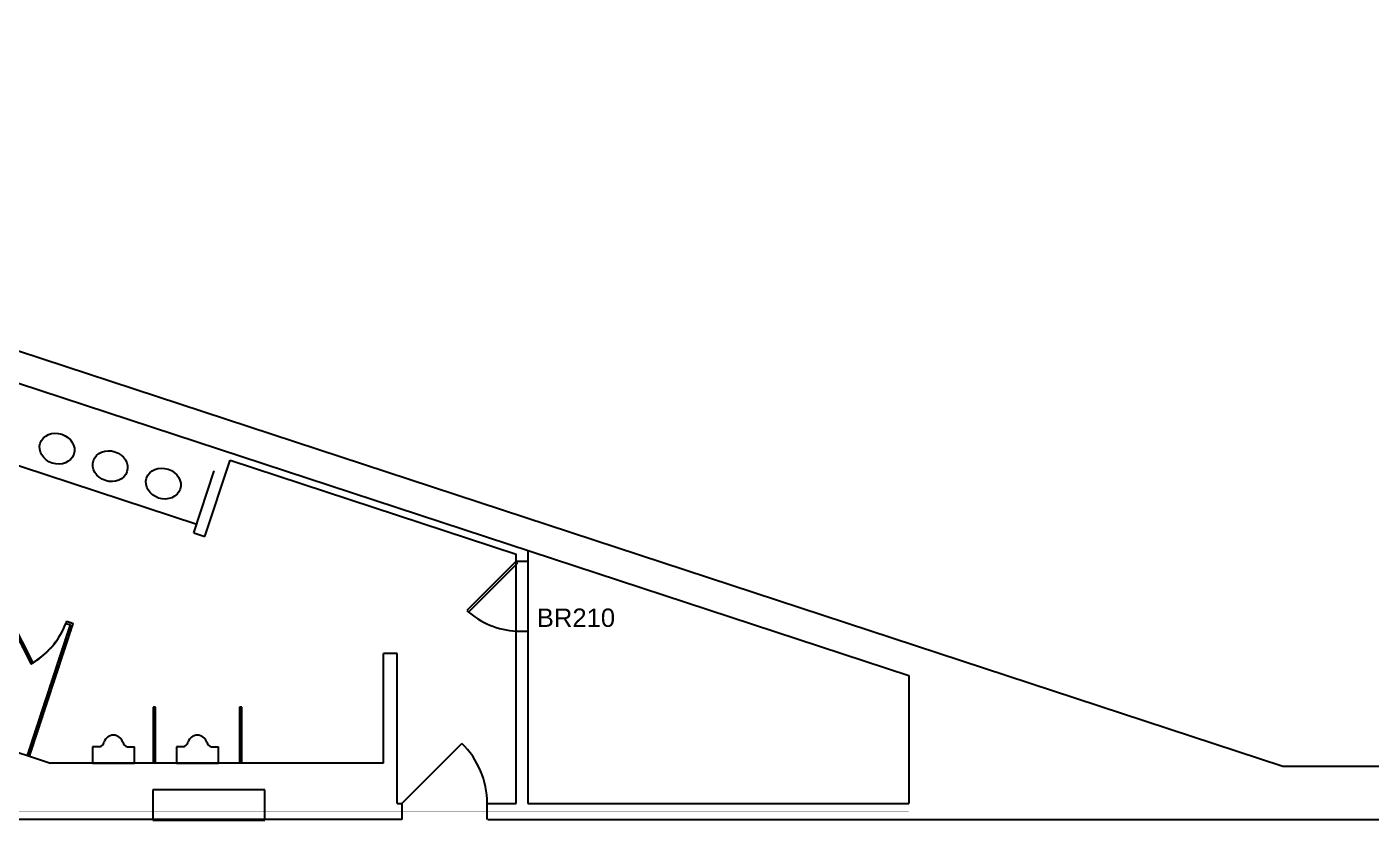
# Model space of a CAD drawing. Extents: x 0 to 6337, y 3987 to 5634.
# Drawn here: x 847 to 1423, y 4880 to 5220 of the extents above; entities that cross this region are included whole.
import ezdxf

# ---------------------------------------------------------------- set-up
doc = ezdxf.new("R2010")
doc.units = 0
doc.header["$MEASUREMENT"] = 0
doc.linetypes.add('SHORT_DASHES', pattern=[0.375, 0.25, -0.125])
doc.layers.get('0').update_dxf_attribs({"linetype": 'CONTINUOUS'})
for name, color, linetype in [('01A_BASE_PLAN', 7, 'CONTINUOUS'), ('NA-FLOOR', 7, 'CONTINUOUS'), ('REGION', 7, 'CONTINUOUS'), ('REGION_NUM', 7, 'CONTINUOUS')]:
    doc.layers.add(name, color=color, linetype=linetype)
doc.styles.add('ARIAL', font='ARIAL', dxfattribs={"height": 0.2})

# ---------------------------------------------------------------- blocks, each defined once
blk = doc.blocks.new('ZZUNIT_CIRCLE')
at = {"color": 0, "linetype": 'ByBlock'}
blk.add_circle((0, 0), 1, dxfattribs=at)

msp = doc.modelspace()

# ---------------------------------------------------------------- linework, layer by layer
at = {"layer": '01A_BASE_PLAN', "color": 250, "linetype": 'Continuous'}
for p, q in [((420.12, 5219.96), (1385.26, 4902.93)), ((792.16, 5083.81), (1224.75, 4941.71)), ((781.7, 5051.98), (919.46, 5006.73)), ((922.96, 5001.37), (933.73, 5034.15)), ((933.73, 5034.15), (1056.48, 4993.82)), ((918.21, 5002.93), (926.95, 5029.53)), ((926.94, 5029.54), (926.95, 5029.53)), ((918.21, 5002.93), (922.96, 5001.37)), ((1056.48, 4886.93), (1056.48, 4993.82)), ((1061.48, 4995.34), (1061.48, 4886.93)), ((1056.48, 4990.82), (1035.27, 4969.61)), ((1035.98, 4968.9), (1057.19, 4990.12)), ((1056.48, 4990.82), (1061.48, 4990.82)), ((1057.19, 4990.12), (1056.48, 4990.82)), ((834.86, 4973.47), (848.39, 4946.7)), ((849.28, 4947.15), (835.75, 4973.92)), ((1035.27, 4969.61), (1035.98, 4968.9)), ((846.85, 4907.43), (865.26, 4963.49)), ((847.8, 4907.12), (866.52, 4964.12)), ((863.67, 4965.06), (863.36, 4964.11)), ((863.36, 4964.11), (865.26, 4963.49)), ((863.67, 4965.06), (866.52, 4964.12)), ((1056.48, 4960.82), (1061.48, 4960.82)), ((848.39, 4946.7), (849.28, 4947.15)), ((999.48, 4904.17), (999.48, 4951.17)), ((1005.48, 4951.17), (999.48, 4951.17)), ((1005.48, 4886.93), (1005.48, 4951.17)), ((745.19, 4940.82), (856.79, 4904.17)), ((1224.75, 4941.71), (1224.75, 4886.93)), ((901.73, 4928.17), (900.73, 4928.17)), ((900.73, 4928.17), (900.73, 4904.17)), ((901.73, 4904.17), (901.73, 4928.17)), ((938.73, 4928.17), (937.73, 4928.17)), ((937.73, 4928.17), (937.73, 4904.17)), ((938.73, 4904.17), (938.73, 4928.17)), ((1007.48, 4886.93), (1033.19, 4912.64)), ((874.73, 4911.17), (874.73, 4904.17)), ((877.73, 4911.17), (874.73, 4911.17)), ((889.73, 4911.17), (892.73, 4911.17)), ((892.73, 4904.17), (892.73, 4911.17)), ((910.73, 4911.17), (910.73, 4904.17)), ((913.73, 4911.17), (910.73, 4911.17)), ((925.73, 4911.17), (928.73, 4911.17)), ((928.73, 4904.17), (928.73, 4911.17)), ((999.48, 4904.17), (856.79, 4904.17)), ((874.73, 4904.17), (892.73, 4904.17)), ((910.73, 4904.17), (928.73, 4904.17)), ((1385.26, 4902.93), (1488.41, 4902.93)), ((948.61, 4892.73), (900.61, 4892.73)), ((900.61, 4892.73), (900.61, 4879.73)), ((948.61, 4879.73), (948.61, 4892.73)), ((1005.48, 4886.93), (1007.48, 4886.93)), ((1007.48, 4886.93), (1007.48, 4879.93)), ((1043.98, 4886.93), (1056.48, 4886.93)), ((1043.98, 4879.93), (1043.98, 4886.93)), ((1061.48, 4886.93), (1224.75, 4886.93)), ((1007.48, 4879.93), (740.12, 4879.93)), ((900.61, 4879.73), (948.61, 4879.73)), ((1480.93, 4879.91), (1044.3, 4879.91))]:
    msp.add_line(p, q, dxfattribs=at)
at = {"layer": '01A_BASE_PLAN', "color": 250, "linetype": 'SHORT_DASHES'}
for p, q in [((834.86, 4973.47), (848.39, 4946.7)), ((849.28, 4947.15), (835.75, 4973.92)), ((846.85, 4907.43), (865.26, 4963.49)), ((847.8, 4907.12), (866.52, 4964.12)), ((863.67, 4965.06), (863.36, 4964.11)), ((863.36, 4964.11), (865.26, 4963.49)), ((863.67, 4965.06), (866.52, 4964.12)), ((848.39, 4946.7), (849.28, 4947.15)), ((901.73, 4928.17), (900.73, 4928.17)), ((900.73, 4928.17), (900.73, 4904.17)), ((901.73, 4904.17), (901.73, 4928.17)), ((938.73, 4928.17), (937.73, 4928.17)), ((937.73, 4928.17), (937.73, 4904.17)), ((938.73, 4904.17), (938.73, 4928.17))]:
    msp.add_line(p, q, dxfattribs=at)
at = {"layer": '01A_BASE_PLAN', "color": 250, "linetype": 'Continuous'}
for centre, radius, start, end in [((1058.35, 4995.32), 34.55, 228.09256, 266.90744), ((831.16, 4976.65), 34.55, 299.90836, 338.72324), ((876.98, 4913.92), 2.85, 285.25513, 344.74487), ((883.73, 4912), 4.17, 16.2602, 163.73979), ((890.48, 4913.92), 2.85, 195.25511, 254.74489), ((912.98, 4913.92), 2.85, 285.25513, 344.74487), ((919.73, 4912), 4.17, 16.2602, 163.73979), ((926.48, 4913.92), 2.85, 195.25511, 254.74489), ((1007.98, 4886.93), 36, 0, 45.55869)]:
    msp.add_arc(centre, radius, start, end, dxfattribs=at)
at = {"layer": '01A_BASE_PLAN', "color": 250, "linetype": 'SHORT_DASHES'}
msp.add_arc((831.16, 4976.65), 34.55, 299.90836, 338.72324, dxfattribs=at)
at = {"layer": 'NA-FLOOR', "color": 1, "linetype": 'Continuous', "const_width": 0.0139}
msp.add_lwpolyline([(1480.93, 4879.91), (1224.75, 4879.91), (1224.75, 4941.71), (792.16, 5083.81)], dxfattribs=at)
at = {"layer": 'REGION', "color": 4, "linetype": 'Continuous', "const_width": 0.0139}
for points in [[(792.16, 5083.81), (726.62, 4884.3), (726.62, 4883.43), (1058.98, 4883.43), (1058.98, 4996.16)], [(1224.75, 4941.71), (1058.98, 4996.16), (1058.98, 4883.43), (1224.75, 4883.43)]]:
    msp.add_lwpolyline(points, close=True, dxfattribs=at)

# ---------------------------------------------------------------- block references
at = {"layer": '01A_BASE_PLAN', "color": 250, "linetype": 'Continuous', "xscale": 7.584613800048828, "yscale": 6.508918285369873, "rotation": 341.815807639201}
for p in [(859.55, 5039.04), (882.35, 5031.55), (905.15, 5024.06)]:
    msp.add_blockref('ZZUNIT_CIRCLE', p, dxfattribs=at)

# ---------------------------------------------------------------- texts
at = {"layer": 'REGION_NUM', "color": 7, "linetype": 'Continuous', "style": 'ARIAL'}
msp.add_text('BR210', height=7.864, dxfattribs=at).set_placement((1065.28, 4962.61))

doc.saveas('drawing.dxf')
